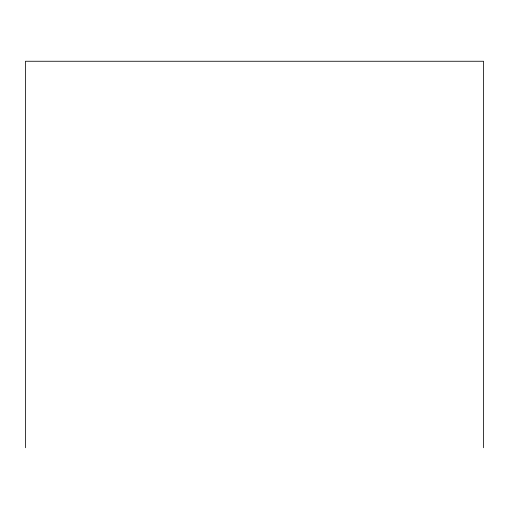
<?xml version="1.0" encoding="UTF-8"?>
<svg xmlns="http://www.w3.org/2000/svg" width="509" height="509" viewBox="0 0 509 509"><rect width="100%" height="100%" fill="white"/><g stroke="black" fill="none" stroke-linecap="round" stroke-linejoin="round"><path stroke-width="0.76" d="M483.55 447.742L483.55 61.258L25.45 61.258L25.45 447.742"/></g></svg>
